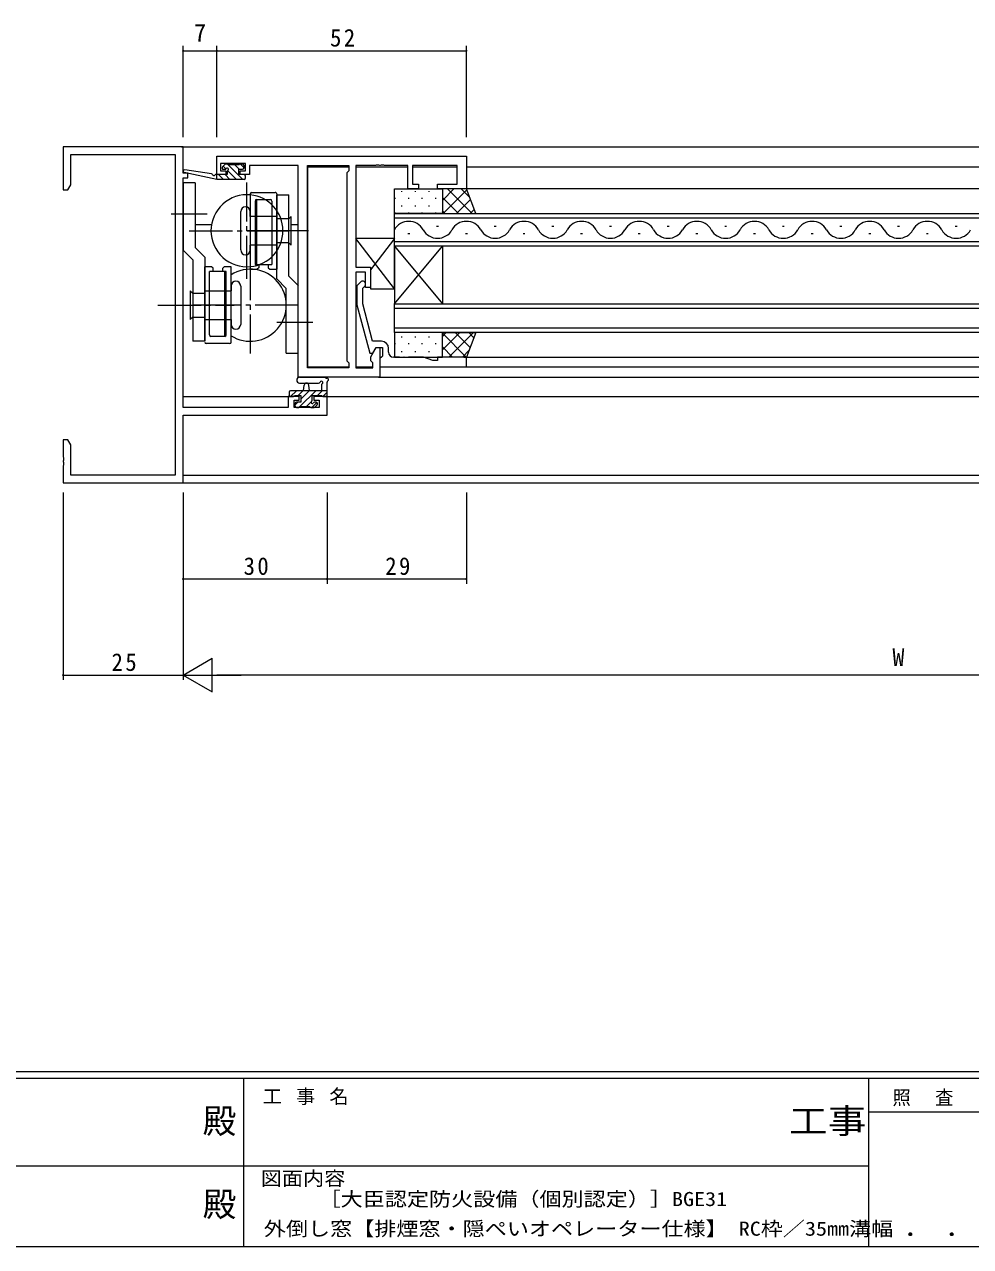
# Model space of a CAD drawing. Units: millimetres on the paper. Extents: x -420 to 373, y -297 to 267.
# Drawn here: x -78.3 to 118.7, y -297 to -42.5 of the extents above; entities that cross this region are included whole.
import ezdxf
from ezdxf.enums import TextEntityAlignment as Align

# ---------------------------------------------------------------- set-up
doc = ezdxf.new("R2010")
doc.units = ezdxf.units.MM
doc.linetypes.add('CHAIN2', pattern=[12, 9, -1, 1, -1])
for name, color, linetype, lineweight in [('0-1_YKK_ZWAK', 7, 'Continuous', 9), ('0-3_YKK_12', 2, 'Continuous', 9), ('0-4_YKK_D', 6, 'Continuous', 9), ('0-6_YKK_13', 4, 'Continuous', 9), ('0-7_YKK_11', 7, 'Continuous', 9)]:
    doc.layers.add(name, color=color, linetype=linetype, lineweight=lineweight)
doc.layers.add('0-2_USER1', color=3, linetype='Continuous')
doc.styles.add('ＭＳ ゴシック', font='')
doc.styles.get('ＭＳ ゴシック').set_extended_font_data('MS Gothic')

msp = doc.modelspace()

# ---------------------------------------------------------------- linework, layer by layer
at = {"layer": '0-1_YKK_ZWAK'}
for p, q in [((352.3, -260.6), (-417.7, -260.6)), ((314.5, -262), (-417.7, -262)), ((-32.7, -262), (-32.7, -297)), ((97.5, -262), (97.5, -297)), ((165.684, -268.999), (97.5, -268.999)), ((-160.1, -280.199), (-31.3, -280.199)), ((-31.3, -280.199), (97.5, -280.199)), ((-417.7, -297), (314.5, -297))]:
    msp.add_line(p, q, dxfattribs=at)
at = {"layer": '0-3_YKK_12'}
for p, q in [((-45.556, -68.002), (255.044, -68.002)), ((-19.326, -72.203), (-10.758, -72.203)), ((-19.326, -72.203), (-19.326, -113.802)), ((-9.255, -72.203), (1.542, -72.203)), ((2.545, -72.203), (11.812, -72.203)), ((13.744, -72.203), (195.744, -72.202)), ((196.244, -76.803), (13.244, -76.802)), ((-1.256, -88.702), (-1.256, -81.902)), ((-1.256, -81.902), (210.744, -81.903)), ((210.744, -82.903), (-1.256, -82.902)), ((-42.756, -84.202), (-39.341, -84.202)), ((-22.754, -84.202), (-21.256, -84.202)), ((1.544, -86.062), (1.944, -86.062)), ((7.544, -84.542), (7.944, -84.542)), ((13.544, -86.062), (13.944, -86.062)), ((19.544, -84.542), (19.944, -84.542)), ((25.544, -86.062), (25.944, -86.062)), ((31.544, -84.542), (31.944, -84.542)), ((37.544, -86.062), (37.944, -86.062)), ((43.544, -84.542), (43.944, -84.542)), ((49.544, -86.062), (49.944, -86.062)), ((55.544, -84.542), (55.944, -84.542)), ((61.544, -86.062), (61.944, -86.062)), ((67.544, -84.542), (67.944, -84.542)), ((73.544, -86.062), (73.944, -86.062)), ((79.544, -84.542), (79.944, -84.542)), ((85.544, -86.062), (85.944, -86.062)), ((91.544, -84.542), (91.944, -84.542)), ((97.544, -86.062), (97.944, -86.062)), ((103.544, -84.542), (103.944, -84.542)), ((109.544, -86.062), (109.944, -86.062)), ((115.544, -84.542), (115.944, -84.542)), ((-1.256, -87.702), (210.744, -87.703)), ((-1.256, -100.702), (8.744, -88.702)), ((-1.256, -88.702), (8.744, -100.702)), ((-1.256, -88.702), (-1.256, -100.702)), ((210.744, -88.703), (-1.256, -88.702)), ((8.744, -88.702), (8.744, -100.702)), ((-1.256, -106.702), (-1.256, -100.702)), ((-1.256, -100.702), (210.744, -100.703)), ((210.744, -101.703), (-1.256, -101.702)), ((-1.256, -105.702), (210.744, -105.703)), ((210.744, -106.703), (-1.256, -106.702)), ((13.244, -111.802), (196.244, -111.802)), ((-19.326, -113.802), (-10.758, -113.802)), ((-9.255, -113.802), (-5.758, -113.802)), ((-4.256, -113.802), (213.744, -113.802)), ((-4.556, -116.003), (214.044, -116.002)), ((-45.256, -120.002), (-22.856, -120.002)), ((-15.556, -120.002), (225.044, -120.002)), ((-45.256, -136.372), (254.744, -136.372)), ((-45.556, -138.002), (255.044, -138.002))]:
    msp.add_line(p, q, dxfattribs=at)
for centre, start, end in [((1.744, -86.979), 29.20235, 150.79726), ((13.744, -86.979), 29.20235, 150.79726), ((25.744, -86.979), 29.20235, 150.79726), ((37.744, -86.979), 29.20235, 150.79726), ((49.744, -86.979), 29.20235, 150.79726), ((61.744, -86.979), 29.20235, 150.79726), ((73.744, -86.979), 29.20235, 150.79726), ((85.744, -86.979), 29.20235, 150.79726), ((97.744, -86.979), 29.20235, 150.79726), ((109.744, -86.979), 29.20235, 150.79726), ((7.744, -83.625), 209.20235, 330.79726), ((19.744, -83.625), 209.20235, 330.79726), ((31.744, -83.625), 209.20235, 330.79726), ((43.744, -83.625), 209.20235, 330.79726), ((55.744, -83.625), 209.20235, 330.79726), ((67.744, -83.625), 209.20235, 330.79726), ((79.744, -83.626), 209.20235, 330.79726), ((91.744, -83.626), 209.20235, 330.79726), ((103.744, -83.626), 209.20235, 330.79726), ((115.744, -83.626), 209.20235, 330.79726)]:
    msp.add_arc(centre, 3.437, start, end, dxfattribs=at)
at = {"layer": '0-4_YKK_D'}
for p, q in [((-45.256, -66.002), (-45.256, -47.002)), ((-45.256, -48.002), (-38.256, -48.002)), ((-38.256, -66.002), (-38.256, -47.002)), ((-38.256, -66.002), (-38.256, -47.002)), ((-38.256, -48.002), (13.744, -48.002)), ((13.744, -66.002), (13.744, -47.002)), ((-70.256, -140.002), (-70.256, -179.002)), ((-45.256, -140.002), (-45.256, -159.002)), ((-45.256, -140.002), (-45.256, -179.002)), ((-45.256, -140.002), (-45.256, -179.002)), ((-15.256, -140.002), (-15.256, -159.002)), ((-15.256, -140.002), (-15.256, -159.002)), ((13.744, -140.002), (13.744, -159.002)), ((-45.256, -158.002), (-15.256, -158.002)), ((-15.256, -158.002), (13.744, -158.002)), ((-45.256, -178.002), (-39.194, -174.502)), ((-39.194, -181.502), (-39.194, -174.502)), ((-70.256, -178.002), (-45.256, -178.002)), ((-45.256, -178.002), (-39.194, -181.502)), ((-45.256, -178.002), (-33.132, -178.002)), ((247.744, -178.002), (-38.256, -178.002))]:
    msp.add_line(p, q, dxfattribs=at)
for centre, start, end in [((-45.256, -48.002), 0, 180), ((-45.256, -48.002), 180, 0), ((-38.256, -48.002), 0, 180), ((-38.256, -48.002), 0, 180), ((-38.256, -48.002), 180, 0), ((-38.256, -48.002), 180, 0), ((13.744, -48.002), 0, 180), ((13.744, -48.002), 180, 0), ((-45.256, -158.002), 0, 180), ((-45.256, -158.002), 180, 0), ((-15.256, -158.002), 0, 180), ((-15.256, -158.002), 0, 180), ((-15.256, -158.002), 180, 0), ((-15.256, -158.002), 180, 0), ((13.744, -158.002), 0, 180), ((13.744, -158.002), 180, 0), ((-70.256, -178.002), 0, 180), ((-70.256, -178.002), 180, 0)]:
    msp.add_arc(centre, 0.106, start, end, dxfattribs=at)
at = {"layer": '0-6_YKK_13'}
for p, q in [((-38.254, -74.802), (-45.015, -73.396)), ((-39.368, -73.629), (-44.91, -72.805)), ((-38.254, -73.802), (-38.341, -73.788)), ((-36.568, -71.69), (-37.068, -72.19)), ((-36.328, -72.635), (-36.921, -72.042)), ((-36.856, -72.702), (-36.517, -72.702)), ((-35.756, -71.602), (-36.356, -71.602)), ((-36.056, -73.163), (-36.056, -73.802)), ((-32.813, -74.802), (-36.013, -71.602)), ((-34.16, -74.802), (-35.989, -72.974)), ((-33.556, -71.802), (-35.556, -71.802)), ((-33.566, -72.702), (-34.466, -71.802)), ((-33.656, -72.702), (-32.856, -72.702)), ((-33.656, -73.802), (-33.656, -72.702)), ((-32.856, -71.602), (-33.356, -71.602)), ((-32.556, -72.365), (-33.319, -71.602)), ((-32.556, -72.402), (-32.556, -71.902)), ((-45.256, -75.502), (-45.256, -89.538)), ((-42.756, -75.502), (-45.256, -75.502)), ((-42.756, -75.502), (-42.756, -89.002)), ((-38.254, -74.802), (-38.254, -73.802)), ((-36.056, -73.802), (-38.254, -73.802)), ((-38.202, -74.802), (-38.254, -74.749)), ((-32.556, -74.802), (-38.254, -74.802)), ((-36.855, -74.802), (-37.855, -73.802)), ((-35.507, -74.802), (-36.507, -73.802)), ((-32.556, -73.802), (-33.656, -73.802)), ((-32.278, -73.991), (-32.445, -73.824)), ((-32.256, -74.502), (-32.256, -74.102)), ((-31.254, -77.806), (-31.254, -93.502)), ((-30.954, -77.506), (-26.054, -77.506)), ((-25.756, -78.002), (-23.256, -78.002)), ((-25.756, -95.5), (-25.756, -78.002)), ((-25.754, -77.806), (-25.754, -93.502)), ((-23.256, -94.965), (-23.256, -78.002)), ((-1.161, -78.637), (-1.161, -78.837)), ((0.254, -77.222), (0.254, -77.422)), ((1.669, -78.637), (1.669, -78.837)), ((3.084, -77.222), (3.084, -77.422)), ((4.499, -78.637), (4.499, -78.837)), ((5.914, -77.222), (5.914, -77.422)), ((7.329, -78.637), (7.329, -78.837)), ((11.15, -76.802), (8.744, -79.209)), ((12.098, -81.902), (8.744, -78.548)), ((13.81, -76.971), (8.879, -81.902)), ((14.926, -81.902), (9.826, -76.802)), ((14.446, -78.593), (12.655, -76.802)), ((-30.254, -79.306), (-30.254, -92.502)), ((-29.954, -79.006), (-29.954, -92.502)), ((-29.954, -79.006), (-27.054, -79.006)), ((-26.754, -79.306), (-26.754, -92.502)), ((0.254, -80.252), (0.254, -80.452)), ((3.084, -80.252), (3.084, -80.452)), ((5.914, -80.252), (5.914, -80.452)), ((9.27, -81.902), (8.744, -81.376)), ((14.607, -79.002), (11.707, -81.902)), ((15.403, -81.034), (14.535, -81.902)), ((-33.254, -89.502), (-33.254, -81.502)), ((-31.254, -82.502), (-31.254, -81.502)), ((-25.754, -82.502), (-31.254, -82.502)), ((-30.254, -82.252), (-29.954, -82.252)), ((-23.254, -83.002), (-25.754, -83.002)), ((-23.254, -83.002), (-22.754, -82.502)), ((-22.754, -88.502), (-22.754, -82.502)), ((-1.161, -81.667), (-1.161, -81.867)), ((1.669, -81.667), (1.669, -81.867)), ((4.499, -81.667), (4.499, -81.867)), ((7.329, -81.667), (7.329, -81.867)), ((-19.125, -85.502), (-31.874, -85.502)), ((-25.756, -85.502), (-23.256, -85.502)), ((-42.756, -89.002), (-40.756, -91.002)), ((-25.754, -88.502), (-31.254, -88.502)), ((-31.254, -89.502), (-31.254, -88.502)), ((-30.254, -88.752), (-29.954, -88.752)), ((-23.254, -88.002), (-25.754, -88.002)), ((-22.754, -88.502), (-23.254, -88.002)), ((-1.256, -97.603), (-9.256, -87.103)), ((-9.256, -87.103), (-9.256, -93.103)), ((-1.256, -87.103), (-9.256, -87.103)), ((-1.256, -87.103), (-6.256, -93.665)), ((-1.256, -97.603), (-1.256, -87.103)), ((-45.256, -89.538), (-43.256, -91.538)), ((-43.256, -91.538), (-43.256, -108.502)), ((-40.756, -91.002), (-40.756, -108.502)), ((-40.756, -108.502), (-40.756, -93.002)), ((-39.306, -93.002), (-40.756, -93.002)), ((-37.006, -94.002), (-39.756, -94.002)), ((-39.756, -107.198), (-39.756, -94.002)), ((-39.006, -93.302), (-39.306, -93.002)), ((-39.006, -94.002), (-39.006, -93.302)), ((-37.006, -93.302), (-36.706, -93.002)), ((-37.006, -94.002), (-37.006, -93.302)), ((-36.256, -94.002), (-37.006, -94.002)), ((-35.256, -93.002), (-36.706, -93.002)), ((-36.556, -107.498), (-36.556, -94.002)), ((-36.256, -107.198), (-36.256, -94.002)), ((-35.256, -108.698), (-35.256, -93.002)), ((-31.254, -93.502), (-29.804, -93.502)), ((-30.254, -92.502), (-29.504, -92.502)), ((-29.504, -93.202), (-29.804, -93.502)), ((-29.504, -92.502), (-29.504, -93.202)), ((-29.504, -92.502), (-26.754, -92.502)), ((-27.504, -92.502), (-27.504, -93.202)), ((-27.504, -93.202), (-27.204, -93.502)), ((-27.204, -93.502), (-25.754, -93.502)), ((-9.256, -93.103), (-6.256, -93.103)), ((-6.256, -93.103), (-6.256, -97.603)), ((-23.756, -97.5), (-25.754, -95.502)), ((-21.254, -96.967), (-23.254, -94.967)), ((-43.756, -98.002), (-43.256, -98.502)), ((-43.756, -98.002), (-43.756, -104.002)), ((-43.256, -98.502), (-40.756, -98.502)), ((-40.756, -98.002), (-35.256, -98.002)), ((-36.256, -97.752), (-36.556, -97.752)), ((-35.256, -97.002), (-35.256, -98.002)), ((-33.256, -97.002), (-33.256, -105.002)), ((-23.756, -111.002), (-23.756, -97.5)), ((-6.256, -97.603), (-1.256, -97.603)), ((-40.756, -101.002), (-43.256, -101.002)), ((-43.256, -103.502), (-43.756, -104.002)), ((-43.256, -103.502), (-40.756, -103.502)), ((-40.756, -104.002), (-35.256, -104.002)), ((-36.256, -104.252), (-36.556, -104.252)), ((-35.256, -104.002), (-35.256, -105.002)), ((9.534, -106.702), (8.744, -107.493)), ((12.363, -106.702), (8.744, -110.321)), ((13.714, -111.802), (8.744, -106.832)), ((15.191, -106.702), (10.091, -111.802)), ((14.532, -109.792), (11.442, -106.702)), ((15.329, -107.76), (14.271, -106.702)), ((-40.756, -108.502), (-43.256, -108.502)), ((-35.556, -108.998), (-40.456, -108.998)), ((-36.556, -107.498), (-39.456, -107.498)), ((-1.161, -108.937), (-1.161, -109.137)), ((0.254, -107.522), (0.254, -107.722)), ((1.669, -108.937), (1.669, -109.137)), ((3.084, -107.522), (3.084, -107.722)), ((4.499, -108.937), (4.499, -109.137)), ((5.914, -107.522), (5.914, -107.722)), ((7.329, -108.937), (7.329, -109.137)), ((0.254, -110.552), (0.254, -110.752)), ((3.084, -110.552), (3.084, -110.752)), ((5.914, -110.552), (5.914, -110.752)), ((10.885, -111.802), (8.744, -109.66)), ((14.275, -110.447), (12.92, -111.802)), ((-20.984, -116.002), (-15.822, -116.002)), ((-15.256, -119.702), (-15.256, -117.022)), ((-23.156, -119.102), (-23.156, -119.702)), ((-22.861, -120.002), (-21.661, -118.802)), ((-15.256, -118.802), (-22.856, -118.802)), ((-21.314, -119.802), (-20.314, -118.802)), ((-20.984, -117.202), (-17.023, -117.205)), ((-20.92, -122.102), (-17.62, -118.802)), ((-20.756, -120.592), (-18.967, -118.802)), ((-20.156, -118.802), (-20.054, -117.658)), ((-18.956, -118.802), (-19.058, -117.658)), ((-17.273, -119.802), (-16.273, -118.802)), ((-16.456, -117.622), (-16.456, -118.802)), ((-16.126, -120.002), (-15.256, -119.133)), ((-22.856, -120.002), (-22.256, -120.002)), ((-22.056, -119.802), (-20.756, -119.802)), ((-21.956, -121.792), (-21.367, -121.202)), ((-21.956, -121.502), (-21.956, -122.002)), ((-20.756, -121.202), (-21.656, -121.202)), ((-20.956, -122.102), (-18.856, -122.102)), ((-20.756, -119.802), (-20.756, -121.202)), ((-19.573, -122.102), (-18.593, -121.123)), ((-18.426, -122.302), (-17.382, -121.258)), ((-18.356, -119.802), (-16.356, -119.802)), ((-18.356, -120.741), (-18.356, -119.802)), ((-17.556, -121.202), (-17.895, -121.202)), ((-17.844, -122.214), (-17.344, -121.714)), ((-16.156, -120.002), (-15.556, -120.002)), ((-21.656, -122.302), (-21.156, -122.302)), ((-21.115, -122.298), (-20.96, -122.143)), ((-18.656, -122.302), (-18.056, -122.302))]:
    msp.add_line(p, q, dxfattribs=at)
at = {"layer": '0-6_YKK_13', "linetype": 'CHAIN2'}
for p, q in [((-31.954, -95.542), (-31.954, -75.462)), ((-47.748, -82.002), (-40.241, -82.002)), ((-43.976, -85.502), (-25.214, -85.502)), ((-31.256, -90.962), (-31.256, -111.042)), ((-50.519, -101.002), (-34.639, -101.002)), ((-21.216, -101.002), (-41.296, -101.002)), ((-25.746, -104.502), (-18.214, -104.502))]:
    msp.add_line(p, q, dxfattribs=at)
at = {"layer": '0-6_YKK_13'}
for points in [[(8.744, -76.802), (8.744, -81.902), (-1.256, -81.902), (-1.256, -76.802)], [(8.744, -81.902), (15.744, -81.902), (13.744, -76.802), (8.744, -76.802)], [(8.744, -111.802), (8.744, -106.702), (-1.256, -106.702), (-1.256, -111.802)], [(8.744, -106.702), (15.744, -106.702), (13.744, -111.802), (8.744, -111.802)]]:
    msp.add_lwpolyline(points, close=True, dxfattribs=at)
msp.add_lwpolyline([(-23.756, -111.002), (-21.256, -111.002), (-21.256, -96.965)], dxfattribs=at)
for centre, radius, start, end in [((-44.954, -73.102), 0.3, 81.55064, 258.25018), ((-39.412, -73.925), 0.3, 21.55064, 81.55064), ((-38.389, -74.084), 0.3, 80.80246, 140.80246), ((-36.856, -72.402), 0.3, 135, 270), ((-36.356, -71.902), 0.3, 90, 135), ((-36.517, -72.402), 0.3, 270, 326.94426), ((-36.056, -72.702), 0.25, 303.05573, 146.94426), ((-35.756, -73.163), 0.3, 123.05573, 180), ((-35.756, -71.802), 0.2, 0, 90), ((-33.356, -71.802), 0.2, 90, 180), ((-32.856, -71.902), 0.3, 0, 90), ((-32.856, -72.402), 0.3, 270, 0), ((-38.854, -73.705), 0.3, 201.55064, 320.80246), ((-32.556, -74.102), 0.3, 0, 90), ((-32.556, -74.502), 0.3, 270, 0), ((-31.954, -85.502), 7.5, 84.64459, 180), ((-30.954, -77.806), 0.3, 90, 180), ((-31.954, -85.502), 7.5, 275.35539, 84.64459), ((-26.054, -77.806), 0.3, 359.99995, 90), ((-32.254, -81.502), 1, 90, 180), ((-32.254, -81.502), 1, 0, 90), ((-29.954, -79.306), 0.3, 90, 180), ((-27.054, -79.306), 0.3, 0, 90), ((-31.954, -85.502), 7.5, 180, 275.35539), ((-32.254, -89.502), 1, 180, 270), ((-32.254, -89.502), 1, 270, 0), ((-31.256, -101.002), 7.5, 237.76904, 122.23094), ((-34.256, -97.002), 1, 90, 180), ((-34.256, -97.002), 1, 0, 90), ((-34.256, -105.002), 1, 180, 270), ((-34.256, -105.002), 1, 270, 0), ((-40.456, -108.698), 0.3, 180, 270), ((-39.456, -107.198), 0.3, 180, 270), ((-36.556, -107.198), 0.3, 270, 0), ((-35.556, -108.698), 0.3, 270, 0), ((-20.984, -116.602), 0.6, 89.95976, 269.95976), ((-17.023, -116.905), 0.3, 269.95976, 340.81024), ((-16.456, -117.102), 0.3, 300, 160.81024), ((-15.822, -116.302), 0.3, 40.52878, 90), ((-15.366, -115.912), 0.3, 220.52878, 280.52878), ((-15.256, -116.502), 0.3, 300, 100.52878), ((-14.956, -117.022), 0.3, 119.99998, 180), ((-22.856, -119.102), 0.3, 90, 180), ((-19.556, -117.702), 0.5, 5.09206, 174.90793), ((-16.156, -117.622), 0.3, 119.99998, 180), ((-22.856, -119.702), 0.3, 180, 270), ((-22.256, -119.802), 0.2, 270, 0), ((-21.656, -121.502), 0.3, 90, 180), ((-21.656, -122.002), 0.3, 180, 270), ((-21.156, -122.102), 0.2, 270, 0), ((-18.656, -122.102), 0.2, 180, 270), ((-18.356, -121.202), 0.25, 123.05573, 326.94426), ((-18.656, -120.741), 0.3, 303.05573, 0), ((-17.895, -121.502), 0.3, 90, 146.94426), ((-17.556, -121.502), 0.3, 314.99998, 90), ((-16.156, -119.802), 0.2, 180, 270), ((-15.556, -119.702), 0.3, 270, 0), ((-18.056, -122.002), 0.3, 270, 314.99998)]:
    msp.add_arc(centre, radius, start, end, dxfattribs=at)
at = {"layer": '0-7_YKK_11'}
for p, q in [((-68.626, -69.632), (-46.886, -69.632)), ((-19.326, -114.072), (-19.326, -71.932)), ((-2.456, -110.802), (-2.456, -110.002))]:
    msp.add_line(p, q, dxfattribs=at)
for points in [[(-46.886, -69.632), (-46.886, -136.372), (-68.626, -136.372), (-68.626, -130.093), (-69.256, -129.002), (-70.256, -129.002), (-70.256, -132.544), (-70.136, -132.727), (-70.136, -133.277), (-70.256, -133.46), (-70.256, -133.544), (-70.136, -133.727), (-70.136, -134.277), (-70.256, -134.46), (-70.256, -138.002), (-45.256, -138.002), (-45.256, -123.902), (-15.256, -123.902), (-15.256, -120.002), (-18.056, -120.002), (-18.056, -120.802), (-16.886, -120.802), (-16.886, -122.272), (-22.156, -122.272), (-22.156, -120.802), (-21.056, -120.802), (-21.056, -120.002), (-23.356, -120.002), (-23.356, -122.272), (-45.256, -122.272), (-45.256, -74.502), (-44.256, -74.502), (-44.256, -73.502), (-45.256, -73.502), (-45.256, -68.002), (-70.256, -68.002), (-70.256, -77.002), (-69.256, -77.002), (-68.626, -75.911), (-68.626, -69.632)], [(-38.256, -70.002), (13.744, -70.002), (13.744, -76.802), (7.744, -76.802), (7.744, -75.802), (11.814, -75.802), (11.814, -71.932), (2.544, -71.932), (2.544, -75.802), (3.744, -75.802), (3.744, -76.802), (1.544, -76.802), (1.544, -71.932), (-3.298, -71.932), (-3.481, -71.812), (-4.031, -71.812), (-4.215, -71.932), (-4.298, -71.932), (-4.481, -71.812), (-5.031, -71.812), (-5.215, -71.932), (-9.256, -71.932), (-9.256, -93.102), (-6.256, -93.102), (-6.256, -97.302), (-7.256, -97.302), (-7.256, -94.102), (-9.256, -94.102), (-9.256, -114.072), (-5.756, -114.072), (-5.756, -113.002), (-6.186, -112.572), (-6.186, -111.759), (-5.056, -109.802), (-4.256, -109.802), (-4.256, -116.002), (-21.256, -116.002), (-21.256, -71.932), (-31.456, -71.932), (-31.456, -72.732)], [(-31.456, -72.732), (-31.456, -73.802), (-33.356, -73.802), (-33.356, -73.002), (-32.256, -73.002), (-32.256, -71.502), (-37.456, -71.502), (-37.456, -73.002), (-36.356, -73.002), (-36.356, -73.802), (-38.256, -73.802), (-38.256, -70.002)], [(-8.281, -96.178), (-9.056, -96.954), (-9.056, -100.899), (-6.349, -111.002), (-5.749, -111.002), (-5.056, -109.802), (-3.756, -109.802), (-3.756, -111.602), (-3.956, -111.802), (-4.256, -112.102), (-4.256, -113.802)], [(-3.956, -108.502), (-5.777, -108.502), (-7.856, -100.741), (-7.856, -97.451), (-7.432, -97.026)], [(-4.256, -113.802), (13.744, -113.802), (13.744, -111.802), (7.744, -111.802), (7.744, -112.502), (6.744, -112.502), (4.82, -111.802), (1.702, -111.802), (1.519, -111.922), (0.969, -111.922), (0.785, -111.802), (0.702, -111.802), (0.519, -111.922), (-0.031, -111.922), (-0.214, -111.802), (-1.456, -111.802)]]:
    msp.add_lwpolyline(points, dxfattribs=at)
msp.add_lwpolyline([(-19.326, -114.072), (-19.326, -71.932), (-10.756, -71.932), (-10.756, -73.002), (-11.186, -73.432), (-11.186, -112.572), (-10.756, -113.002), (-10.756, -114.072)], close=True, dxfattribs=at)
for centre, radius, start, end in [((-7.856, -96.602), 0.6, 314.99998, 135), ((-3.956, -110.002), 1.5, 0, 89.99998), ((-1.456, -110.802), 1, 180, 269.99998)]:
    msp.add_arc(centre, radius, start, end, dxfattribs=at)

# ---------------------------------------------------------------- texts
at = {"layer": '0-1_YKK_ZWAK', "color": 2, "style": 'ＭＳ ゴシック'}
for p in [(-41.182, -274.956), (-41.182, -292.278)]:
    msp.add_text('殿', height=5.132, dxfattribs=at).set_placement(p, align=Align.BOTTOM_LEFT)
at = {"layer": '0-1_YKK_ZWAK', "color": 2, "style": 'ＭＳ ゴシック', "width": 1.15}
msp.add_text('工事', height=5.132, dxfattribs=at).set_placement((80.931, -274.956), align=Align.BOTTOM_LEFT)
at = {"layer": '0-1_YKK_ZWAK', "style": 'ＭＳ ゴシック', "width": 1.1}
msp.add_text('図面内容', height=2.933, dxfattribs=at).set_placement((-29.083, -285.148), align=Align.BOTTOM_LEFT)
at = {"layer": '0-1_YKK_ZWAK', "color": 3, "style": 'ＭＳ ゴシック', "width": 1.15}
msp.add_text(' ． ．', height=3.666, dxfattribs=at).set_placement((101.955, -295.946), align=Align.BOTTOM_LEFT)
at = {"layer": '0-1_YKK_ZWAK', "char_height": 2.933, "attachment_point": 7, "style": 'ＭＳ ゴシック'}
for s, insert in [('\\T1.16;工\\~事\\~名', (-28.688, -267.533)), ('\\T1.17;\\W0.95;照\\~\\~査', (102.489, -267.78))]:
    msp.add_mtext(s, dxfattribs=dict(at, insert=insert))
at = {"layer": '0-2_USER1', "color": 7, "style": 'ＭＳ ゴシック', "width": 1.15}
for s, p in [('［大臣認定防火設備（個別認定）］BGE31', (-17.043, -289.449)), ('外倒し窓【排煙窓・隠ぺいオペレーター仕様】 RC枠／35mm溝幅', (-28.443, -295.625))]:
    msp.add_text(s, height=2.933, dxfattribs=at).set_placement(p, align=Align.BOTTOM_LEFT)
at = {"layer": '0-4_YKK_D', "color": 3, "style": 'ＭＳ ゴシック'}
for s, p in [('7', (-42.956, -47.202)), ('W', (102.475, -177.202))]:
    msp.add_text(s, height=3.666, dxfattribs=at).set_placement(p, align=Align.BOTTOM_LEFT)
at = {"layer": '0-4_YKK_D', "color": 3, "char_height": 3.666, "attachment_point": 7, "style": 'ＭＳ ゴシック'}
for s, insert in [('\\T1.21;\\W0.95;52', (-14.656, -47.202)), ('\\T1.21;\\W0.95;30', (-32.656, -157.202)), ('\\T1.21;\\W0.95;29', (-3.156, -157.202)), ('\\T1.21;\\W0.95;25', (-60.156, -177.202))]:
    msp.add_mtext(s, dxfattribs=dict(at, insert=insert))

doc.saveas('drawing.dxf')
